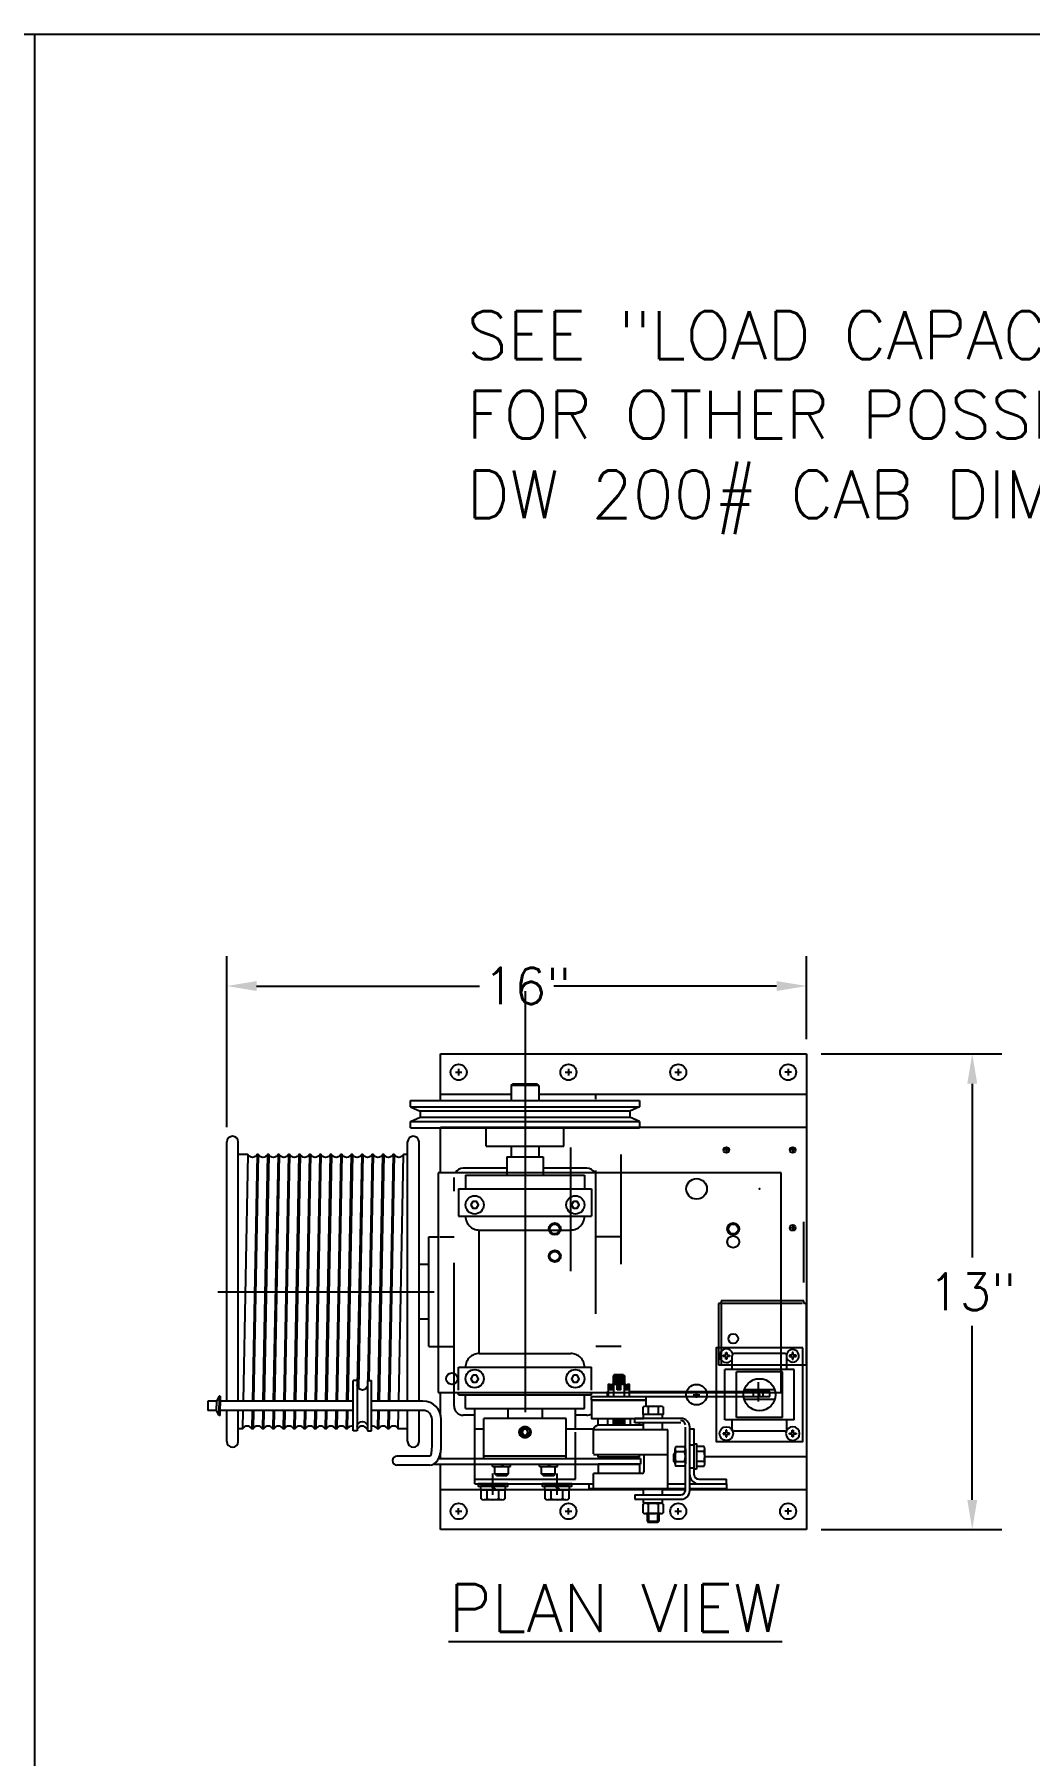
# Model space of a CAD drawing. Header units: inches. Extents: x -93 to 1254, y -1392 to 937.
# Drawn here: x 595.7 to 637.3, y -1256.5 to -1184.4 of the extents above; entities that cross this region are included whole.
import ezdxf

# ---------------------------------------------------------------- set-up
doc = ezdxf.new("R2010")
doc.units = ezdxf.units.IN
doc.header["$LTSCALE"] = 24
doc.header["$MEASUREMENT"] = 0
for name, pattern in [('CENTER', [2, 1.25, -0.25, 0.25, -0.25]), ('CENTER2', [1.125, 0.75, -0.125, 0.125, -0.125]), ('HIDDEN', [0.375, 0.25, -0.125]), ('HIDDEN2', [0.1875, 0.125, -0.0625])]:
    doc.linetypes.add(name, pattern=pattern)
doc.layers.get('0').update_dxf_attribs({"linetype": 'CONTINUOUS'})
for name, color, linetype in [('3-HW', 7, 'CONTINUOUS'), ('BORDER', 5, 'CONTINUOUS'), ('NOTES', 10, 'CONTINUOUS'), ('OBJECT', 1, 'CONTINUOUS'), ('TEXT', 5, 'CONTINUOUS')]:
    doc.layers.add(name, color=color, linetype=linetype)
doc.styles.add('ROMANS', font='romans', dxfattribs={"height": 1.75})
doc.styles.get("Standard").update_dxf_attribs({"font": 'romans.shx'})

# ---------------------------------------------------------------- blocks, each defined once
blk = doc.blocks.new('HEX_NUT_ONE_HALF_INCH_SIDE')
for p, q in [((0, -0.325), (0, 0.325)), ((0.03, 0.216), (0.418, 0.216)), ((0.448, 0.325), (0.448, -0.325)), ((0.03, -0.217), (0.418, -0.217))]:
    blk.add_line(p, q)
for points in [[(0.03, 0.433), (0.418, 0.433)], [(0.418, -0.433), (0.03, -0.433)]]:
    blk.add_lwpolyline(points)
for centre, radius, start, end in [((0.21, 0.325), 0.21, 149.0201, 210.9799), ((0.796, 0), 0.796, 164.2217, 195.7782), ((0.238, 0.325), 0.21, 329.0201, 30.97992), ((-0.348, 0), 0.796, 344.2218, 15.77825), ((0.21, -0.325), 0.21, 149.0201, 210.9799), ((0.238, -0.325), 0.21, 329.0201, 30.97991)]:
    blk.add_arc(centre, radius, start, end)
blk = doc.blocks.new('PHILLIPS_FH_ONE_HALF_INCH_TOP')
for p, q in [((-0.0345, 0.03448), (-0.21201, 0.03448)), ((-0.21201, 0.03448), (-0.21201, -0.03449)), ((-0.0345, 0.212), (-0.0345, 0.03448)), ((0.0345, 0.212), (-0.0345, 0.212)), ((0.0345, 0.03448), (0.0345, 0.212)), ((0.212, 0.03448), (0.0345, 0.03448)), ((0.212, -0.03449), (0.212, 0.03448)), ((-0.21201, -0.03449), (-0.0345, -0.03449)), ((-0.0345, -0.03449), (-0.0345, -0.21201)), ((-0.0345, -0.21201), (0.0345, -0.21201)), ((0.0345, -0.21201), (0.0345, -0.03449)), ((0.0345, -0.03449), (0.212, -0.03449))]:
    blk.add_line(p, q)
blk.add_circle((0, 0), 0.4375)
blk = doc.blocks.new('Pulley')
at = {"color": 1}
for p, q in [((-0.5, -0.6875), (-0.5, 0.6875)), ((-0.3905, 0.6875), (-0.5, 0.6875)), ((-0.3905, 0.6875), (-0.3905, -0.6875)), ((-0.1095, 0.6875), (-0.1095, -0.6875)), ((-0.1095, 0.6875), (0, 0.6875)), ((0, -0.6875), (0, 0.6875)), ((-0.3905, -0.6875), (-0.5, -0.6875)), ((-0.1095, -0.6875), (0, -0.6875))]:
    blk.add_line(p, q, dxfattribs=at)
for centre, start, end in [((-0.25, 0.5705), 180, 0), ((-0.25, -0.5705), 0, 180)]:
    blk.add_arc(centre, 0.1405, start, end, dxfattribs=at)

msp = doc.modelspace()

# ---------------------------------------------------------------- linework, layer by layer
at = {"layer": 'BORDER'}
msp.add_line((677.96139, -1184.44931), (513.35595, -1184.44931), dxfattribs=at)
at = {"layer": 'NOTES'}
msp.add_line((595.65867, -1184.44931), (595.65867, -1371.65193, -7.39296), dxfattribs=at)
at = {"layer": 'OBJECT', "color": 7, "linetype": 'CENTER'}
msp.add_line((616.19917, -1224.52732), (616.19917, -1242.15701), dxfattribs=at)
at = {"layer": 'OBJECT', "color": 7}
for p, q in [((612.65494, -1227.15407), (627.98131, -1227.15407)), ((612.65494, -1229.10291), (612.65494, -1227.15407)), ((627.98131, -1227.15407), (627.98131, -1247.07836)), ((613.28332, -1227.92039), (613.5592, -1227.92039)), ((613.42126, -1227.78246), (613.42126, -1228.05833)), ((615.62443, -1228.47597), (615.70106, -1228.39934)), ((616.7739, -1228.47597), (615.62443, -1228.47597)), ((615.62443, -1228.47597), (615.62443, -1229.10291)), ((615.70106, -1228.39934), (616.69727, -1228.39934)), ((616.7739, -1228.47597), (616.69727, -1228.39934)), ((616.7739, -1228.47597), (616.7739, -1229.10291)), ((617.88123, -1227.92039), (618.15711, -1227.92039)), ((618.01917, -1227.78246), (618.01917, -1228.05833)), ((622.47915, -1227.92039), (622.75502, -1227.92039)), ((622.61708, -1227.78246), (622.61708, -1228.05833)), ((627.35293, -1227.92039), (627.07706, -1227.92039)), ((627.21499, -1227.78246), (627.21499, -1228.05833)), ((611.40967, -1229.10291), (620.98866, -1229.10291)), ((611.40967, -1229.37238), (611.40967, -1229.10291)), ((612.65494, -1228.83674), (615.62443, -1228.83674)), ((616.7739, -1228.83674), (627.98131, -1228.83674)), ((620.98866, -1229.10291), (620.98866, -1229.37238)), ((611.40967, -1229.37238), (620.98866, -1229.37238)), ((611.40967, -1229.37238), (611.80657, -1229.55238)), ((611.40967, -1229.98291), (611.80657, -1229.80291)), ((611.80657, -1229.55238), (611.80657, -1229.80291)), ((620.59176, -1229.55238), (611.80657, -1229.55238)), ((611.80657, -1229.80291), (620.59176, -1229.80291)), ((620.98866, -1229.37238), (620.59176, -1229.55238)), ((620.59176, -1229.55238), (620.59176, -1229.80291)), ((620.98866, -1229.98291), (620.59176, -1229.80291)), ((611.40967, -1230.25238), (611.40967, -1229.98291)), ((611.40967, -1229.98291), (620.98866, -1229.98291)), ((611.40967, -1230.25238), (620.98866, -1230.25238)), ((612.65494, -1230.21935), (627.98131, -1230.21935)), ((612.65494, -1232.13514), (612.65494, -1230.25238)), ((614.57074, -1231.0187), (614.57074, -1230.25238)), ((617.82759, -1231.0187), (617.82759, -1230.25238)), ((620.98866, -1229.98291), (620.98866, -1230.25238)), ((603.71545, -1241.69957), (603.71545, -1230.84198)), ((604.19439, -1241.69957), (604.19439, -1230.84198)), ((611.28284, -1241.69957), (611.28284, -1230.84198)), ((611.76179, -1241.69957), (611.76179, -1230.84198)), ((614.57074, -1231.0187), (617.82759, -1231.0187)), ((615.62443, -1231.0187), (615.62443, -1231.46462)), ((616.7739, -1231.0187), (616.7739, -1231.46462)), ((624.76661, -1231.17732), (624.49073, -1231.17732)), ((624.62867, -1231.03938), (624.62867, -1231.31526)), ((627.54451, -1231.17732), (627.26864, -1231.17732)), ((627.40657, -1231.03938), (627.40657, -1231.31526)), ((604.59186, -1231.36883), (604.39509, -1241.69957)), ((604.9823, -1231.36883), (604.78553, -1241.69957)), ((605.02973, -1231.36883), (604.83296, -1241.69957)), ((605.42017, -1231.36883), (605.22341, -1241.69957)), ((605.46761, -1231.36883), (605.27084, -1241.69957)), ((605.85805, -1231.36883), (605.66128, -1241.69957)), ((605.90548, -1231.36883), (605.70871, -1241.69957)), ((606.29592, -1231.36883), (606.09916, -1241.69957)), ((606.34335, -1231.36883), (606.14659, -1241.69957)), ((606.7338, -1231.36883), (606.53703, -1241.69957)), ((606.78123, -1231.36883), (606.58446, -1241.69957)), ((607.17167, -1231.36883), (606.9749, -1241.69957)), ((607.2191, -1231.36883), (607.02234, -1241.69957)), ((607.60954, -1231.36883), (607.41278, -1241.69957)), ((607.65698, -1231.36883), (607.46021, -1241.69957)), ((608.04742, -1231.36883), (607.85065, -1241.69957)), ((608.09485, -1231.36883), (607.89809, -1241.69957)), ((608.48529, -1231.36883), (608.28853, -1241.69957)), ((608.53273, -1231.36883), (608.33596, -1241.69957)), ((608.92317, -1231.36883), (608.7264, -1241.69957)), ((608.9706, -1231.36883), (608.77383, -1241.69957)), ((609.36104, -1231.36883), (609.17654, -1241.05578)), ((609.40847, -1231.36883), (609.22211, -1241.15369)), ((609.79892, -1231.36883), (609.61857, -1240.83746)), ((609.84635, -1231.36883), (609.666, -1240.83746)), ((610.23679, -1231.36883), (610.04002, -1241.69957)), ((610.28422, -1231.36883), (610.08746, -1241.69957)), ((610.67467, -1231.36883), (610.4779, -1241.69957)), ((610.7221, -1231.36883), (610.52533, -1241.69957)), ((610.91577, -1241.69957), (611.11254, -1231.36883)), ((615.43285, -1231.94356), (613.61284, -1231.94356)), ((615.43285, -1231.46462), (616.96548, -1231.46462)), ((615.43285, -1231.46462), (615.43285, -1232.23093)), ((616.96548, -1231.46462), (616.96548, -1232.23093)), ((618.78549, -1231.94356), (616.96548, -1231.94356)), ((626.92762, -1232.13514), (612.55915, -1232.13514)), ((612.55915, -1232.13514), (612.55915, -1241.33097)), ((626.92762, -1241.33097), (626.92762, -1232.13514)), ((612.17599, -1239.41517), (612.17599, -1234.81726)), ((612.17599, -1234.81726), (612.55915, -1234.81726)), ((627.54451, -1234.43417), (627.26864, -1234.43417)), ((627.40657, -1234.29624), (627.40657, -1234.57211)), ((612.17599, -1235.96674), (611.76179, -1235.96674)), ((624.30298, -1237.61379), (624.30298, -1240.18142)), ((624.41747, -1237.61379), (624.30298, -1237.61379)), ((627.86682, -1237.4993), (624.41747, -1237.4993)), ((624.41747, -1237.4993), (624.41747, -1237.61379)), ((627.86682, -1237.61379), (627.86682, -1237.4993)), ((627.98131, -1237.61379), (627.86682, -1237.61379)), ((627.98131, -1240.18142), (627.98131, -1237.61379)), ((612.17599, -1238.26569), (611.76179, -1238.26569)), ((612.17599, -1239.41517), (612.55915, -1239.41517)), ((624.48941, -1239.82091), (624.48941, -1239.77561)), ((624.48941, -1239.77561), (624.60601, -1239.77561)), ((624.60601, -1239.82091), (624.48941, -1239.82091)), ((624.60601, -1239.77561), (624.60601, -1239.659)), ((624.60601, -1239.659), (624.65133, -1239.659)), ((624.60601, -1239.93752), (624.60601, -1239.82091)), ((624.65133, -1239.93752), (624.60601, -1239.93752)), ((624.65133, -1239.659), (624.65133, -1239.77561)), ((624.65133, -1239.77561), (624.76794, -1239.77561)), ((624.76794, -1239.82091), (624.65133, -1239.82091)), ((624.65133, -1239.82091), (624.65133, -1239.93752)), ((624.76794, -1239.77561), (624.76794, -1239.82091)), ((624.86814, -1240.373), (624.86814, -1239.79442)), ((627.07514, -1239.70247), (624.9601, -1239.70247)), ((627.1671, -1240.373), (627.1671, -1239.79442)), ((627.38391, -1239.77561), (627.26731, -1239.77561)), ((627.26731, -1239.77561), (627.26731, -1239.82091)), ((627.26731, -1239.82091), (627.38391, -1239.82091)), ((627.38391, -1239.659), (627.38391, -1239.77561)), ((627.42924, -1239.659), (627.38391, -1239.659)), ((627.38391, -1239.82091), (627.38391, -1239.93752)), ((627.38391, -1239.93752), (627.42924, -1239.93752)), ((627.42924, -1239.77561), (627.42924, -1239.659)), ((627.54583, -1239.77561), (627.42924, -1239.77561)), ((627.42924, -1239.93752), (627.42924, -1239.82091)), ((627.42924, -1239.82091), (627.54583, -1239.82091)), ((627.54583, -1239.82091), (627.54583, -1239.77561)), ((619.93305, -1240.59531), (619.88707, -1240.64129)), ((619.88707, -1240.64129), (619.88707, -1240.9936)), ((620.36602, -1240.64129), (619.88707, -1240.64129)), ((620.36602, -1240.73325), (619.88707, -1240.73325)), ((620.32004, -1240.59531), (619.93305, -1240.59531)), ((620.32004, -1240.68727), (619.93305, -1240.68727)), ((620.32004, -1240.59531), (620.36602, -1240.64129)), ((620.36602, -1240.64129), (620.36602, -1240.9936)), ((624.30298, -1240.18142), (627.98131, -1240.18142)), ((624.56162, -1242.48037), (624.56162, -1240.373)), ((627.47363, -1240.373), (624.56162, -1240.373)), ((625.05972, -1242.38458), (625.05972, -1240.46879)), ((626.97552, -1240.46879), (625.05972, -1240.46879)), ((626.97552, -1242.38458), (626.97552, -1240.46879)), ((627.47363, -1242.48037), (627.47363, -1240.373)), ((612.55915, -1241.33097), (626.92762, -1241.33097)), ((612.65494, -1242.23787), (612.65494, -1241.33097)), ((613.42126, -1241.42676), (613.42126, -1241.33097)), ((613.42126, -1241.42676), (618.97707, -1241.42676)), ((613.70863, -1242.0015), (613.70863, -1241.42676)), ((618.6897, -1242.0015), (618.6897, -1241.42676)), ((618.97707, -1241.42676), (618.97707, -1241.33097)), ((618.97707, -1241.42676), (618.97707, -1241.40071)), ((619.6476, -1241.49649), (619.6476, -1241.29036)), ((619.6476, -1241.29036), (619.68411, -1241.29036)), ((620.36602, -1240.8252), (619.88707, -1240.8252)), ((620.36602, -1240.91716), (619.88707, -1240.91716)), ((619.90533, -1240.9936), (619.90533, -1241.49649)), ((620.32004, -1240.77923), (619.93305, -1240.77923)), ((620.32004, -1240.87118), (619.93305, -1240.87118)), ((620.32004, -1240.96314), (619.93305, -1240.96314)), ((620.19552, -1241.00912), (620.05758, -1241.00912)), ((620.19552, -1241.0551), (620.05758, -1241.0551)), ((620.19552, -1241.10108), (620.05758, -1241.10108)), ((620.19552, -1241.14706), (620.05758, -1241.14706)), ((620.19552, -1241.19304), (620.05758, -1241.19304)), ((620.34776, -1240.9936), (620.34776, -1241.49649)), ((620.56898, -1241.29036), (626.44868, -1241.29036)), ((623.24546, -1241.42668), (623.52134, -1241.42668)), ((623.3834, -1241.56462), (623.3834, -1241.28875)), ((626.65651, -1241.22313), (625.37874, -1241.22313)), ((625.76617, -1241.49649), (625.76617, -1241.29036)), ((625.96973, -1241.71795), (625.96973, -1240.89843)), ((626.17328, -1241.49649), (626.17328, -1241.29036)), ((626.44868, -1241.49649), (626.44868, -1241.29036)), ((602.91909, -1241.69957), (602.91909, -1242.08272)), ((603.28042, -1241.69957), (602.91909, -1241.69957)), ((603.28042, -1242.08272), (602.91909, -1242.08272)), ((603.39546, -1241.48601), (603.28042, -1241.69957)), ((603.28042, -1241.69957), (603.28042, -1241.89115)), ((603.28042, -1242.08272), (603.28042, -1241.89115)), ((603.39546, -1242.29628), (603.28042, -1242.08272)), ((603.44144, -1241.48601), (603.39546, -1241.48601)), ((603.39546, -1241.48601), (603.39546, -1241.89115)), ((603.39546, -1242.29628), (603.39546, -1241.89115)), ((603.44144, -1241.48601), (603.44144, -1241.89115)), ((609.00515, -1241.69957), (603.44144, -1241.69957)), ((603.44144, -1242.29628), (603.44144, -1241.89115)), ((609.00515, -1242.08272), (603.44144, -1242.08272)), ((603.71545, -1243.39045), (603.71545, -1242.08272)), ((604.19439, -1243.39045), (604.19439, -1242.08272)), ((604.38779, -1242.08272), (604.37292, -1242.8636)), ((604.77823, -1242.08272), (604.76336, -1242.8636)), ((604.82567, -1242.08272), (604.81079, -1242.8636)), ((605.21611, -1242.08272), (605.20124, -1242.8636)), ((605.26354, -1242.08272), (605.24867, -1242.8636)), ((605.65398, -1242.08272), (605.63911, -1242.8636)), ((605.70142, -1242.08272), (605.68654, -1242.8636)), ((606.09186, -1242.08272), (606.07698, -1242.8636)), ((606.13929, -1242.08272), (606.12442, -1242.8636)), ((606.52973, -1242.08272), (606.51486, -1242.8636)), ((606.57716, -1242.08272), (606.56229, -1242.8636)), ((606.96761, -1242.08272), (606.95273, -1242.8636)), ((607.01504, -1242.08272), (607.00017, -1242.8636)), ((607.40548, -1242.08272), (607.39061, -1242.8636)), ((607.45291, -1242.08272), (607.43804, -1242.8636)), ((607.84336, -1242.08272), (607.82848, -1242.8636)), ((607.89079, -1242.08272), (607.87591, -1242.8636)), ((608.28123, -1242.08272), (608.26636, -1242.8636)), ((608.32866, -1242.08272), (608.31379, -1242.8636)), ((608.7191, -1242.08272), (608.70423, -1242.8636)), ((608.76654, -1242.08272), (608.75166, -1242.8636)), ((611.92333, -1241.69957), (609.77147, -1241.69957)), ((611.92333, -1242.08272), (609.77147, -1242.08272)), ((610.03273, -1242.08272), (610.01785, -1242.8636)), ((610.08016, -1242.08272), (610.06529, -1242.8636)), ((610.4706, -1242.08272), (610.45573, -1242.8636)), ((610.51803, -1242.08272), (610.50316, -1242.8636)), ((610.8936, -1242.8636), (610.90848, -1242.08272)), ((611.28284, -1243.39045), (611.28284, -1242.08272)), ((611.76179, -1243.39045), (611.76179, -1242.08272)), ((613.70863, -1242.0015), (618.6897, -1242.0015)), ((614.09179, -1244.97098), (614.09179, -1242.0015)), ((615.48074, -1242.0015), (615.48074, -1242.42144)), ((616.91759, -1242.0015), (616.91759, -1242.42144)), ((618.30654, -1242.8636), (618.30654, -1242.0015)), ((618.97707, -1241.65666), (618.97707, -1241.49649)), ((618.97707, -1241.49649), (621.27603, -1241.49649)), ((618.97707, -1241.56087), (618.97707, -1241.49649)), ((618.97707, -1241.65666), (621.27603, -1241.65666)), ((619.6476, -1241.49649), (626.44868, -1241.49649)), ((621.25232, -1241.90699), (621.87447, -1241.90699)), ((621.27603, -1241.65666), (621.27603, -1241.49649)), ((621.35601, -1241.94051), (621.35601, -1242.25566)), ((621.77078, -1241.94051), (621.77078, -1242.25566)), ((626.65651, -1241.63024), (625.37874, -1241.63024)), ((603.44144, -1242.29628), (603.39546, -1242.29628)), ((612.30649, -1243.61536), (612.30649, -1242.46588)), ((612.68965, -1243.61536), (612.68965, -1242.46588)), ((614.09179, -1242.28886), (613.61284, -1242.28886)), ((614.09179, -1242.8636), (614.47495, -1242.8636)), ((614.09179, -1245.16256), (614.09179, -1242.8636)), ((617.92338, -1242.42144), (614.47495, -1242.42144)), ((614.47495, -1244.09968), (614.47495, -1242.42144)), ((617.92338, -1244.09968), (617.92338, -1242.42144)), ((617.92338, -1242.8636), (619.06903, -1242.8636)), ((618.78549, -1242.28886), (618.30654, -1242.28886)), ((622.18603, -1242.89426), (619.06903, -1242.89426)), ((619.06903, -1243.89813), (619.06903, -1242.90192)), ((621.16427, -1242.71034), (619.26061, -1242.71034)), ((619.88707, -1242.42297), (619.88707, -1242.71034)), ((620.36602, -1242.48045), (619.88707, -1242.48045)), ((620.36602, -1242.5724), (619.88707, -1242.5724)), ((620.36602, -1242.66436), (619.88707, -1242.66436)), ((620.32004, -1242.43447), (619.93305, -1242.43447)), ((620.32004, -1242.52642), (619.93305, -1242.52642)), ((620.32004, -1242.61838), (619.93305, -1242.61838)), ((620.36602, -1242.42297), (620.36602, -1242.71034)), ((622.7282, -1242.42297), (620.79708, -1242.42297)), ((620.79708, -1242.60689), (620.79708, -1242.42297)), ((622.7282, -1242.60689), (620.79708, -1242.60689)), ((621.96252, -1242.25566), (621.16427, -1242.25566)), ((621.16427, -1242.42297), (621.16427, -1242.25566)), ((621.16427, -1242.89426), (621.16427, -1242.60689)), ((621.16427, -1242.65478), (621.16427, -1242.60689)), ((621.96252, -1242.42297), (621.96252, -1242.25566)), ((621.96252, -1242.89426), (621.96252, -1242.60689)), ((621.96252, -1242.65478), (621.96252, -1242.60689)), ((622.18603, -1245.39245), (622.18603, -1242.89426)), ((622.91212, -1245.44227), (622.91212, -1242.7908)), ((623.09603, -1245.44227), (623.09603, -1242.7908)), ((623.09603, -1244.7794), (623.09603, -1242.8636)), ((623.09603, -1242.8636), (623.28761, -1242.8636)), ((623.28761, -1244.7794), (623.28761, -1242.8636)), ((627.47363, -1242.48037), (624.56162, -1242.48037)), ((624.86814, -1242.86736), (624.86814, -1242.48037)), ((626.97552, -1242.38458), (625.05972, -1242.38458)), ((627.1671, -1242.86736), (627.1671, -1242.48037)), ((623.09603, -1243.53413), (623.28761, -1243.53413)), ((627.07514, -1242.95932), (624.9601, -1242.95932)), ((612.2107, -1243.99852), (610.83894, -1243.99852)), ((612.36873, -1244.33877), (621.03655, -1244.33877)), ((612.58187, -1244.09968), (621.03655, -1244.09968)), ((612.65494, -1244.09968), (612.65494, -1243.90177)), ((612.65494, -1247.07836), (612.65494, -1244.33877)), ((617.92338, -1244.00389), (614.47495, -1244.00389)), ((617.92338, -1244.00389), (614.47495, -1244.00389)), ((614.84383, -1244.43379), (614.84383, -1244.33877)), ((615.19397, -1244.33877), (615.23618, -1244.43379)), ((615.24267, -1244.33877), (615.28488, -1244.43379)), ((615.59022, -1244.43379), (615.59022, -1244.33877)), ((616.80811, -1244.43379), (616.80811, -1244.33877)), ((617.15824, -1244.33877), (617.20045, -1244.43379)), ((617.20695, -1244.33877), (617.24915, -1244.43379)), ((617.5545, -1244.43379), (617.5545, -1244.33877)), ((622.18603, -1243.95178), (619.06903, -1243.95178)), ((619.26444, -1244.04757), (619.26444, -1243.95178)), ((620.98866, -1244.04757), (619.26444, -1244.04757)), ((620.98866, -1244.33877), (619.26444, -1244.33877)), ((619.26444, -1244.33877), (619.26444, -1244.72193)), ((620.98866, -1244.04757), (620.98866, -1243.95178)), ((620.98866, -1244.33877), (620.98866, -1244.72193)), ((621.03655, -1244.09968), (621.03655, -1244.33877)), ((621.1858, -1244.62997), (621.1858, -1243.95178)), ((622.46957, -1243.8694), (622.42167, -1243.91729)), ((622.42167, -1243.91729), (622.42167, -1244.20466)), ((622.46957, -1244.25256), (622.42167, -1244.20466)), ((622.48298, -1243.8694), (622.46957, -1243.8694)), ((622.46957, -1244.25256), (622.46957, -1243.8694)), ((622.46957, -1244.25256), (622.48298, -1244.25256)), ((623.69472, -1243.8057), (623.37957, -1243.8057)), ((623.69472, -1244.22047), (623.37957, -1244.22047)), ((623.72824, -1244.32416), (623.72824, -1243.702)), ((623.72824, -1244.01308), (627.98131, -1244.01308)), ((612.2107, -1244.38168), (610.83894, -1244.38168)), ((614.84383, -1244.43379), (615.59022, -1244.43379)), ((614.85811, -1245.62596), (614.85811, -1244.73102)), ((614.92966, -1244.74798), (614.92966, -1244.43379)), ((614.92966, -1244.74798), (615.5044, -1244.74798)), ((614.99863, -1244.81695), (614.92966, -1244.74798)), ((614.99863, -1244.81695), (615.43543, -1244.81695)), ((615.43543, -1244.81695), (615.5044, -1244.74798)), ((615.5044, -1244.74798), (615.5044, -1244.43379)), ((616.80811, -1244.43379), (617.5545, -1244.43379)), ((616.89393, -1244.74798), (616.89393, -1244.43379)), ((616.89393, -1244.74798), (617.46867, -1244.74798)), ((616.9629, -1244.81695), (616.89393, -1244.74798)), ((616.9629, -1244.81695), (617.3997, -1244.81695)), ((617.3997, -1244.81695), (617.46867, -1244.74798)), ((617.46867, -1244.74798), (617.46867, -1244.43379)), ((617.54022, -1245.62596), (617.54022, -1244.73102)), ((621.09384, -1244.72193), (619.06903, -1244.72193)), ((619.06903, -1245.39245), (619.06903, -1244.72193)), ((623.09603, -1244.49203), (623.28761, -1244.49203)), ((623.47919, -1244.97098), (624.62867, -1244.97098)), ((624.62867, -1245.16256), (624.62867, -1244.97098)), ((612.65494, -1245.39569), (621.16427, -1245.39569)), ((614.09179, -1245.16256), (619.06903, -1245.16256)), ((614.60925, -1245.78443), (614.60925, -1245.40625)), ((614.79389, -1245.26218), (614.91634, -1245.40625)), ((614.85074, -1245.26218), (614.97319, -1245.40625)), ((615.10697, -1245.78443), (615.10697, -1245.40625)), ((617.29136, -1245.78443), (617.29136, -1245.40625)), ((617.47601, -1245.26218), (617.59846, -1245.40625)), ((617.53286, -1245.26218), (617.65531, -1245.40625)), ((617.78908, -1245.78443), (617.78908, -1245.40625)), ((618.88128, -1245.35414), (618.88128, -1245.16256)), ((618.88128, -1245.35414), (622.91212, -1245.35414)), ((622.18603, -1245.39245), (619.06903, -1245.39245)), ((620.79708, -1245.62618), (622.7282, -1245.62618)), ((620.79708, -1245.62618), (620.79708, -1245.8101)), ((621.16427, -1245.62618), (621.16427, -1245.39245)), ((621.16427, -1245.62618), (621.16427, -1245.57829)), ((621.96252, -1245.62618), (621.96252, -1245.39245)), ((621.96252, -1245.39569), (622.90541, -1245.39569)), ((621.96252, -1245.62618), (621.96252, -1245.57829)), ((622.18603, -1245.16256), (622.91212, -1245.16256)), ((623.09272, -1245.39569), (627.98131, -1245.39569)), ((623.09595, -1245.35414), (624.62867, -1245.35414)), ((623.09603, -1245.16256), (624.62867, -1245.16256)), ((624.62867, -1245.16256), (624.62867, -1245.35414)), ((613.28332, -1246.31204), (613.5592, -1246.31204)), ((613.42126, -1246.44997), (613.42126, -1246.1741)), ((615.2314, -1245.82466), (614.48481, -1245.82466)), ((617.91352, -1245.82466), (617.16693, -1245.82466)), ((617.88123, -1246.31204), (618.15711, -1246.31204)), ((618.01917, -1246.44997), (618.01917, -1246.1741)), ((620.79708, -1245.8101), (622.7282, -1245.8101)), ((621.16427, -1245.97741), (621.16427, -1245.8101)), ((621.96252, -1245.97741), (621.16427, -1245.97741)), ((621.25232, -1245.97741), (621.87447, -1245.97741)), ((621.87447, -1246.40655), (621.25232, -1246.40655)), ((621.32392, -1246.72776), (621.32392, -1246.40655)), ((621.35601, -1246.00614), (621.35601, -1246.3778)), ((621.77078, -1246.00614), (621.77078, -1246.37781)), ((621.80287, -1246.40655), (621.80287, -1246.72776)), ((621.96252, -1245.97741), (621.96252, -1245.8101)), ((622.47915, -1246.31204), (622.75502, -1246.31204)), ((622.61708, -1246.44997), (622.61708, -1246.1741)), ((627.35293, -1246.31204), (627.07706, -1246.31204)), ((627.21499, -1246.44997), (627.21499, -1246.1741)), ((627.98131, -1247.07836), (612.65494, -1247.07836)), ((621.32392, -1246.72776), (621.80287, -1246.72776)), ((621.32392, -1246.72776), (621.37182, -1246.77565)), ((621.75497, -1246.77565), (621.37182, -1246.77565)), ((621.80287, -1246.72776), (621.75497, -1246.77565))]:
    msp.add_line(p, q, dxfattribs=at)
at = {"layer": 'OBJECT', "color": 7, "linetype": 'HIDDEN'}
for p, q in [((619.16865, -1238.04199), (619.16865, -1228.87222)), ((618.11496, -1236.24803), (618.11496, -1231.07538)), ((620.22234, -1235.96067), (620.22234, -1231.36275)), ((613.22968, -1241.90571), (613.22968, -1232.32672)), ((613.42126, -1232.80567), (618.97707, -1232.80567)), ((613.42126, -1232.80567), (613.42126, -1233.95515)), ((613.70863, -1232.23093), (618.6897, -1232.23093)), ((613.70863, -1232.23093), (613.70863, -1232.80567)), ((618.6897, -1232.23093), (618.6897, -1232.80567)), ((618.97707, -1232.80567), (618.97707, -1233.95515)), ((613.42126, -1233.95515), (618.97707, -1233.95515)), ((627.86682, -1236.72691), (627.86682, -1234.19182)), ((614.28337, -1239.70254), (614.28337, -1234.52989)), ((614.28337, -1234.52989), (618.11496, -1234.52989)), ((620.22234, -1234.81726), (619.16865, -1234.81726)), ((624.41747, -1237.63769), (624.41747, -1240.18142)), ((627.81011, -1237.61379), (624.4446, -1237.61379)), ((614.28337, -1239.70254), (618.11496, -1239.70254)), ((620.22234, -1239.41517), (619.16865, -1239.41517)), ((613.42126, -1240.27728), (618.97707, -1240.27728)), ((613.42126, -1241.23309), (613.42126, -1240.27728)), ((618.97707, -1241.23309), (618.97707, -1240.27728)), ((622.46957, -1243.91729), (622.48298, -1243.91729)), ((622.48298, -1244.20466), (622.46957, -1244.20466)), ((614.09179, -1244.97098), (618.30654, -1244.97098)), ((621.37182, -1246.40655), (621.37182, -1246.72776)), ((621.75497, -1246.72776), (621.75497, -1246.40655))]:
    msp.add_line(p, q, dxfattribs=at)
at = {"layer": 'OBJECT', "color": 7, "linetype": 'HIDDEN2'}
for p, q in [((612.63644, -1234.81726), (613.22968, -1234.81726)), ((612.6254, -1239.41517), (613.22968, -1239.41517)), ((618.30654, -1244.97098), (618.30654, -1242.9917))]:
    msp.add_line(p, q, dxfattribs=at)
at = {"layer": 'OBJECT', "color": 7, "linetype": 'CENTER2'}
msp.add_line((603.34143, -1237.11621), (612.39474, -1237.11621), dxfattribs=at)
at = {"layer": 'OBJECT', "color": 7}
for points in [[(611.28284, -1231.36883), (611.11254, -1231.36883, -0.61334228), (610.7221, -1231.36883), (610.67467, -1231.36883, -0.61334228), (610.28422, -1231.36883), (610.23679, -1231.36883, -0.61334228), (609.84635, -1231.36883), (609.79892, -1231.36883, -0.61334228), (609.40847, -1231.36883), (609.36104, -1231.36883, -0.61334228), (608.9706, -1231.36883), (608.92317, -1231.36883, -0.61334228), (608.53273, -1231.36883), (608.48529, -1231.36883, -0.61334228), (608.09485, -1231.36883), (608.04742, -1231.36883, -0.61334228), (607.65698, -1231.36883), (607.60954, -1231.36883, -0.61334228), (607.2191, -1231.36883), (607.17167, -1231.36883, -0.61334228), (606.78123, -1231.36883), (606.7338, -1231.36883, -0.61334228), (606.34335, -1231.36883), (606.29592, -1231.36883, -0.61334228), (605.90548, -1231.36883), (605.85805, -1231.36883, -0.61334228), (605.46761, -1231.36883), (605.42017, -1231.36883, -0.61334228), (605.02973, -1231.36883), (604.9823, -1231.36883, -0.61334228), (604.59186, -1231.36883), (604.54442, -1231.36883), (604.19439, -1231.36883)], [(609.00515, -1242.75176, 0.35645063), (608.75166, -1242.8636), (608.70423, -1242.8636, 0.61334228), (608.31379, -1242.8636), (608.26636, -1242.8636, 0.61334228), (607.87591, -1242.8636), (607.82848, -1242.8636, 0.61334228), (607.43804, -1242.8636), (607.39061, -1242.8636, 0.61334228), (607.00017, -1242.8636), (606.95273, -1242.8636, 0.61334228), (606.56229, -1242.8636), (606.51486, -1242.8636, 0.61334228), (606.12442, -1242.8636), (606.07698, -1242.8636, 0.61334228), (605.68654, -1242.8636), (605.63911, -1242.8636, 0.61334228), (605.24867, -1242.8636), (605.20124, -1242.8636, 0.61334228), (604.81079, -1242.8636), (604.76336, -1242.8636, 0.61334228), (604.37292, -1242.8636), (604.32549, -1242.8636), (604.19439, -1242.8636)], [(609.60365, -1242.8636), (609.57998, -1242.8636, 0.61334228), (609.18954, -1242.8636), (609.17298, -1242.8636)], [(611.28284, -1242.8636), (610.8936, -1242.8636, 0.61334228), (610.50316, -1242.8636), (610.45573, -1242.8636, 0.61334228), (610.06529, -1242.8636), (610.01785, -1242.8636, 0.34703427), (609.77147, -1242.74993, 0.34703427)]]:
    msp.add_lwpolyline(points, format="xyb", dxfattribs=at)
for points in [[(614.00883, -1233.33252), (613.92588, -1233.4762), (614.00883, -1233.61989), (614.17475, -1233.61989), (614.2577, -1233.4762), (614.17475, -1233.33252)], [(618.22358, -1233.33252), (618.14063, -1233.4762), (618.22358, -1233.61989), (618.3895, -1233.61989), (618.47245, -1233.4762), (618.3895, -1233.33252)], [(627.83763, -1239.46299), (624.19761, -1239.46299), (624.19761, -1243.39037), (627.83763, -1243.39037)], [(614.00883, -1240.61254), (613.92588, -1240.75623), (614.00883, -1240.89991), (614.17475, -1240.89991), (614.2577, -1240.75623), (614.17475, -1240.61254)], [(618.22358, -1240.61254), (618.14063, -1240.75623), (618.22358, -1240.89991), (618.3895, -1240.89991), (618.47245, -1240.75623), (618.3895, -1240.61254)], [(620.05758, -1241.22733), (620.05758, -1240.9936), (619.82921, -1240.9936), (619.82921, -1241.22733), (619.76024, -1241.22733), (619.76024, -1240.9936), (619.68411, -1240.9936), (619.68411, -1241.49649), (620.56898, -1241.49649), (620.56898, -1240.9936), (620.49286, -1240.9936), (620.49286, -1241.22733), (620.42389, -1241.22733), (620.42389, -1240.9936), (620.19552, -1240.9936), (620.19552, -1241.22733)], [(616.13003, -1242.87644), (616.0609, -1242.99618), (616.13003, -1243.11591), (616.2683, -1243.11591), (616.33743, -1242.99618), (616.2683, -1242.87644)], [(623.37957, -1244.53993), (623.28761, -1244.53993), (623.28761, -1243.48624), (623.37957, -1243.48624)], [(614.23547, -1245.16256), (614.23547, -1245.26218), (615.48074, -1245.26218), (615.48074, -1245.16256)], [(614.33701, -1245.26218), (614.33701, -1245.40625), (615.3792, -1245.40625), (615.3792, -1245.26218)], [(616.91759, -1245.16256), (616.91759, -1245.26218), (618.16286, -1245.26218), (618.16286, -1245.16256)], [(617.01913, -1245.26218), (617.01913, -1245.40625), (618.06132, -1245.40625), (618.06132, -1245.26218)]]:
    msp.add_lwpolyline(points, close=True, dxfattribs=at)
for points in [[(621.27603, -1241.90858), (621.27603, -1241.65666), (618.97707, -1241.65666), (618.97707, -1242.42297), (621.16427, -1242.42297)], [(621.97816, -1241.94051), (621.97816, -1242.25566), (621.14863, -1242.25566), (621.14863, -1241.94051)], [(619.26444, -1242.71034), (619.26444, -1242.42297)], [(619.6476, -1242.42297), (619.6476, -1242.71034)], [(620.60549, -1242.42297), (620.60549, -1242.71034)], [(620.98865, -1242.71034), (620.98865, -1242.60689)], [(623.69472, -1243.59831), (623.37957, -1243.59831), (623.37957, -1244.42785), (623.69472, -1244.42785)], [(614.36038, -1245.78443), (614.36038, -1245.40625), (615.35583, -1245.40625), (615.35583, -1245.78443)], [(617.0425, -1245.78443), (617.0425, -1245.40625), (618.03795, -1245.40625), (618.03795, -1245.78443)], [(621.14863, -1246.37781), (621.14863, -1246.00614)], [(621.97816, -1246.00614), (621.97816, -1246.37781)]]:
    msp.add_lwpolyline(points, dxfattribs=at)
for centre, radius in [((613.42126, -1227.92039), 0.33526), ((618.01917, -1227.92039), 0.33526), ((622.61708, -1227.92039), 0.33526), ((627.21499, -1227.92039), 0.33526), ((624.62867, -1231.17732), 0.11974), ((627.40657, -1231.17732), 0.11974), ((623.3834, -1232.80575), 0.43105), ((614.09179, -1233.4762), 0.38316), ((618.30654, -1233.4762), 0.38316), ((617.44443, -1234.48199), 0.24905), ((624.91604, -1234.48199), 0.24905), ((617.44443, -1234.48199), 0.20307), ((624.91604, -1235.02461), 0.24905), ((624.91604, -1234.48199), 0.20307), ((627.40657, -1234.43417), 0.11974), ((617.44443, -1235.6254), 0.24905), ((617.44443, -1235.6254), 0.20307), ((624.91604, -1239.07991), 0.20307), ((613.13389, -1240.75623), 0.23947), ((614.09179, -1240.75623), 0.38316), ((618.30654, -1240.75623), 0.38316), ((623.3834, -1241.42668), 0.43105), ((626.01762, -1241.42668), 0.67053), ((616.19917, -1242.99618), 0.19694), ((613.42126, -1246.31204), 0.33526), ((618.01917, -1246.31204), 0.33526), ((622.61708, -1246.31204), 0.33526), ((627.21499, -1246.31204), 0.33526)]:
    msp.add_circle(centre, radius, dxfattribs=at)
at = {"layer": 'OBJECT', "color": 7, "linetype": 'HIDDEN2'}
msp.add_circle((616.19917, -1242.99618), 0.23947, dxfattribs=at)
at = {"layer": 'OBJECT', "color": 7}
for centre, radius, start, end in [((603.95492, -1230.84198), 0.23947, 0, 180), ((611.52232, -1230.84198), 0.23947, 0, 180), ((613.61284, -1232.32672), 0.38316, 90, 150), ((618.78549, -1232.32672), 0.38316, 30, 90), ((624.62867, -1239.79826), 0.28739, 15.6889497, 326.4369326), ((624.9601, -1239.79442), 0.09196, 90, 180), ((627.07514, -1239.79442), 0.09196, 0, 90), ((627.40657, -1239.79826), 0.26361, 204.7106852, 167.282398), ((611.92333, -1242.46588), 0.76632, 0, 90), ((611.92333, -1242.46588), 0.38316, 0, 90), ((613.61284, -1241.90571), 0.38316, 180, 270), ((621.25232, -1242.0841), 0.17712, 54.1654, 125.8346), ((621.56339, -1242.56517), 0.65817, 71.6338, 108.3662), ((621.87447, -1242.0841), 0.17712, 54.1655, 125.8345), ((618.78549, -1241.90571), 0.38316, 270, 300), ((619.26061, -1242.90192), 0.19158, 90, 180), ((622.7282, -1242.7908), 0.36783, 0, 90), ((622.7282, -1242.69501), 0.18392, 0, 90), ((624.9601, -1242.86736), 0.09196, 180, 270), ((627.07514, -1242.86736), 0.09196, 270, 0), ((603.95492, -1243.39045), 0.23947, 180, 0), ((611.52232, -1243.39045), 0.23947, 180, 0), ((623.55113, -1243.702), 0.17712, 324.1655, 35.8345), ((610.83894, -1244.1901), 0.19158, 90, 270), ((623.07006, -1244.01308), 0.65818, 341.6338, 18.3662), ((623.55113, -1244.32416), 0.17712, 324.1654, 35.8346), ((621.09384, -1244.62997), 0.09196, 270, 0), ((623.47919, -1244.7794), 0.38316, 180, 270), ((623.47919, -1244.7794), 0.19158, 180, 270), ((614.48481, -1245.61212), 0.21254, 234.1655, 305.8345), ((614.85811, -1245.03484), 0.78981, 251.6338, 288.3662), ((615.2314, -1245.61212), 0.21254, 234.1654, 305.8346), ((617.16693, -1245.61212), 0.21254, 234.1655, 305.8345), ((617.54022, -1245.03484), 0.78981, 251.6338, 288.3662), ((617.91352, -1245.61212), 0.21254, 234.1654, 305.8346), ((622.7282, -1245.44227), 0.36783, 270, 0), ((622.7282, -1245.44227), 0.18392, 270, 0), ((621.25232, -1246.17886), 0.20145, 59.0201, 120.9799), ((621.25232, -1246.2051), 0.20145, 239.0201, 300.97991), ((621.56339, -1246.74009), 0.76268, 74.2217, 105.7782), ((621.56339, -1245.64386), 0.76268, 254.2218, 285.77825), ((621.87447, -1246.17886), 0.20145, 59.0201, 120.9799), ((621.87447, -1246.2051), 0.20145, 239.0201, 300.97992)]:
    msp.add_arc(centre, radius, start, end, dxfattribs=at)
at = {"layer": 'OBJECT', "color": 7, "linetype": 'HIDDEN'}
for centre, start, end in [((614.28337, -1233.95515), 180, 270), ((618.11496, -1233.95515), 270, 0), ((614.28337, -1240.27728), 90, 180), ((618.11496, -1240.27728), 0, 90)]:
    msp.add_arc(centre, 0.57474, start, end, dxfattribs=at)
at = {"layer": 'OBJECT', "color": 7}
for major_axis, ratio in [((0, 0.76632), 0.625), ((0, 0.38316), 0.25)]:
    msp.add_ellipse((612.2107, -1243.61536), major_axis=major_axis, ratio=ratio, start_param=3.14159265, end_param=4.71238898, dxfattribs=at)
for p in [(626.01762, -1232.80575), (626.01762, -1241.42668), (626.01762, -1241.42668)]:
    msp.add_point(p, dxfattribs=at)
at = {"layer": 'TEXT'}
for p, q in [((603.71545, -1230.21935), (603.71545, -1223.06404)), ((627.98131, -1226.53144), (627.98131, -1223.06404)), ((604.96071, -1224.30931), (614.28942, -1224.30931)), ((626.73604, -1224.30931), (617.40734, -1224.30931)), ((628.60395, -1227.15407), (636.17077, -1227.15407)), ((634.9255, -1228.39934), (634.9255, -1235.68416)), ((634.9255, -1245.83309), (634.9255, -1238.54827)), ((628.60395, -1247.07836), (636.17077, -1247.07836))]:
    msp.add_line(p, q, dxfattribs=at)
for points in [[(604.96071, -1224.10177), (604.96071, -1224.51686), (603.71545, -1224.30931)], [(626.73604, -1224.10177), (626.73604, -1224.51686), (627.98131, -1224.30931)], [(634.71796, -1228.39934), (635.13305, -1228.39934), (634.9255, -1227.15407)], [(634.71796, -1245.83309), (635.13305, -1245.83309), (634.9255, -1247.07836)]]:
    msp.add_solid(points, dxfattribs=at)

# ---------------------------------------------------------------- block references
at = {"layer": 'OBJECT', "color": 7}
for name, p, xscale, yscale, zscale in [('Pulley', (609.00515, -1241.89115), -1.532637005997798, 1.532637005997912, 1.532637005997833), ('HEX_NUT_ONE_HALF_INCH_SIDE', (622.48297, -1244.01308), 0.9578981287486386, 0.9578981287486386, 0.957898128748646)]:
    msp.add_blockref(name, p, dxfattribs=dict(at, xscale=xscale, yscale=yscale, zscale=zscale))
at = {"layer": 'OBJECT', "color": 7, "yscale": 0.6568882207707248, "zscale": 0.6568882207706715, "rotation": 180}
for p, xscale in [((624.62867, -1243.05511), 0.6568882207707248), ((627.40657, -1243.05511), -0.6568882207707248)]:
    msp.add_blockref('PHILLIPS_FH_ONE_HALF_INCH_TOP', p, dxfattribs=dict(at, xscale=xscale))

# ---------------------------------------------------------------- texts
at = {"color": 3, "insert": (612.99645, -1249.35926, -21.14824), "char_height": 2, "width": 92.5777778, "attachment_point": 1}
msp.add_mtext('\\pt6;{\\LPLAN VIEW}', dxfattribs=at)
at = {"layer": '3-HW', "color": 1, "insert": (613.76107, -1196.0467), "char_height": 2, "width": 56.2424833, "attachment_point": 1}
msp.add_mtext('{\\C7;SEE "LOAD CAPACITY CALCULATOR" FOR OTHER POSSIBLE \\PDW 200# CAB DIMENSIONS}', dxfattribs=at)
at = {"layer": 'TEXT', "char_height": 1.532637, "attachment_point": 5, "style": 'ROMANS'}
for s, insert in [('\\A1;16"', (616.29225, -1224.30931)), ('\\A1;13"', (634.9255, -1237.11621))]:
    msp.add_mtext(s, dxfattribs=dict(at, insert=insert))

doc.saveas('drawing.dxf')
